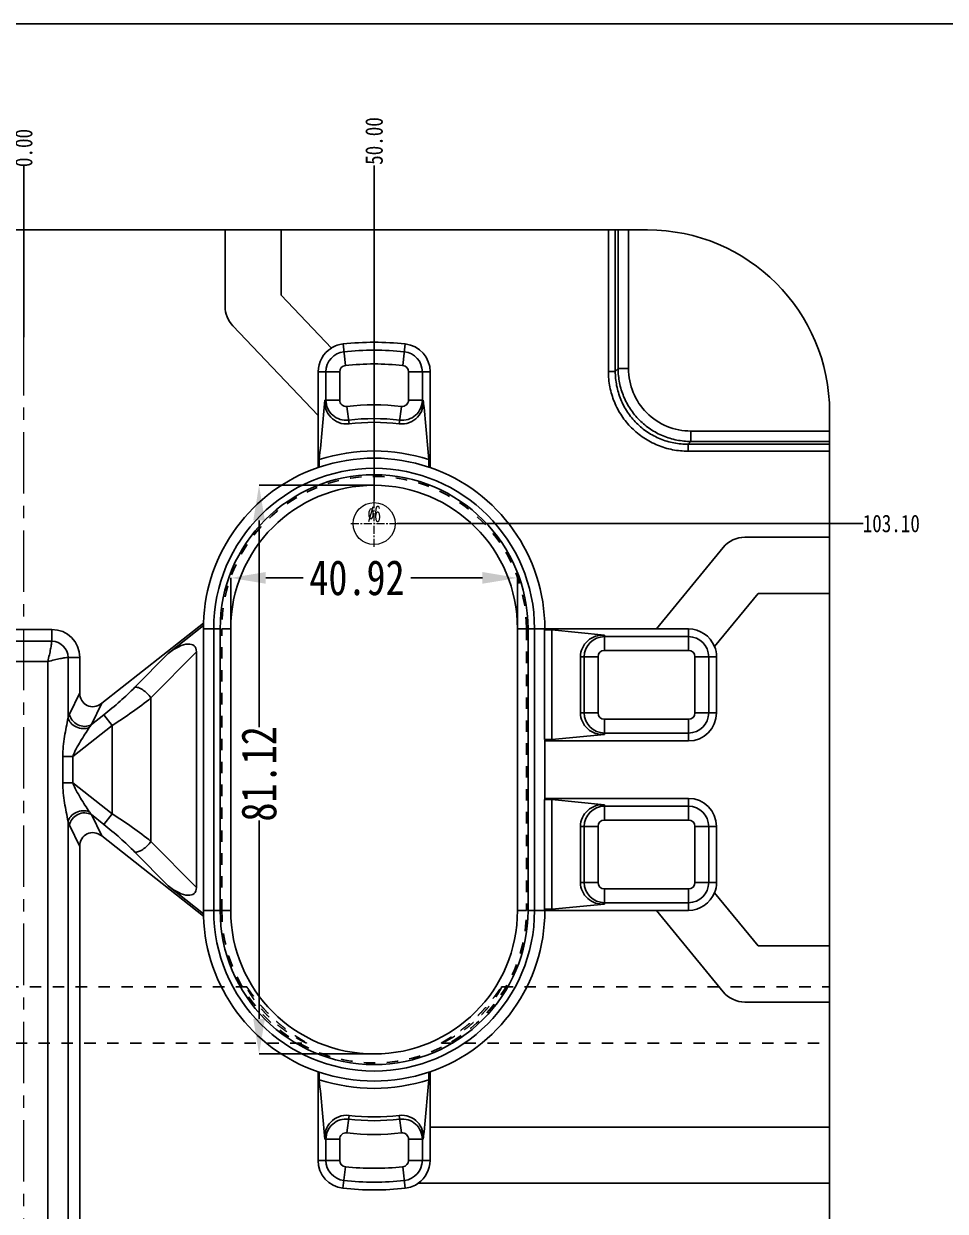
# Model space of a CAD drawing. Header units: millimetres. Extents: x 780 to 4422, y -1506 to 1268.
# Drawn here: x 1958.3 to 2089.8, y -546.6 to -377.2 of the extents above; entities that cross this region are included whole.
import ezdxf

# ---------------------------------------------------------------- set-up
doc = ezdxf.new("R2010")
doc.units = ezdxf.units.MM
doc.header["$LTSCALE"] = 16.335
doc.header["$PDMODE"] = 3
doc.header["$PDSIZE"] = 0.3125
doc.linetypes.add('CENTER', pattern=[0.6, 0.375, -0.075, 0.075, -0.075])
doc.linetypes.add('HIDDEN', pattern=[0.2, 0.1, -0.1])
doc.layers.get('0').update_dxf_attribs({"linetype": 'CONTINUOUS'})
doc.layers.get('Defpoints').update_dxf_attribs({"linetype": 'CONTINUOUS'})
for name, color, linetype, lineweight in [('center', 1, 'CENTER', 9), ('dim', 82, 'CONTINUOUS', 9), ('insert', 85, 'CONTINUOUS', 20)]:
    doc.layers.add(name, color=color, linetype=linetype, lineweight=lineweight)
doc.layers.add('DEFAULT_2', color=8, linetype='HIDDEN')
doc.styles.get("Standard").update_dxf_attribs({"font": 'txt', "width": 0.8})
doc.styles.add('TXT05', font='txt.shx', dxfattribs={"width": 0.5, "bigfont": 'gbcbig.shx'})
doc.dimstyles.get("Standard").update_dxf_attribs({"dimtxt": 0.15625, "dimasz": 0.1875, "dimexe": 0.125, "dimexo": 0.0625, "dimtad": 0, "dimtih": 1, "dimtoh": 1, "dimdsep": 46, "dimtxsty": 'Standard', "dimcen": 0.09, "dimadec": 0, "dimazin": 0, "dimtp": 0.01, "dimtm": 0.01, "dimtfac": 1, "dimtofl": 0, "dimtmove": 0, "dimatfit": 3, "dimfxl": 0, "dimtolj": 1, "dimarcsym": 0})

# ---------------------------------------------------------------- blocks, each defined once
blk = doc.blocks.new('csk_6')
at = {"layer": 'insert', "color": 1, "linetype": 'CENTER', "ltscale": 0.186593}
for p, q in [((0, -3.3), (0, 3.3)), ((-3.3, 0), (3.3, 0))]:
    blk.add_line(p, q, dxfattribs=at)
at = {"layer": 'insert'}
blk.add_circle((0, 0), 3, dxfattribs=at)
at = {"layer": 'insert', "color": 6, "style": 'TXT05', "width": 0.5}
blk.add_text('%%c6', height=2.16, dxfattribs=at).set_placement((-0.9, 0.3))
blk = doc.blocks.new('*D283')
at = {"layer": 'Defpoints', "color": 0}
for p in [(2011.56, -448.54), (2078.06, -448.54), (1958.26, -551.64)]:
    blk.add_point(p, dxfattribs=at)
at = {"layer": 'dim', "color": 4, "lineweight": -2}
blk.add_line((2011.56, -448.54), (2078.06, -448.54), dxfattribs=at)
at = {"layer": 'dim', "color": 6, "insert": (2082.06, -448.54), "char_height": 2.5, "attachment_point": 5}
blk.add_mtext('\\A1;103.10', dxfattribs=at)
blk = doc.blocks.new('*D285')
at = {"layer": 'Defpoints', "color": 0}
for p in [(1958.26, -397.46), (1958.26, -421.95), (1958.26, -551.64)]:
    blk.add_point(p, dxfattribs=at)
at = {"layer": 'dim', "color": 4, "lineweight": -2}
blk.add_line((1958.26, -421.95), (1958.26, -397.46), dxfattribs=at)
at = {"layer": 'dim', "color": 6, "insert": (1958.26, -394.96), "char_height": 2.5, "attachment_point": 5, "rotation": 90}
blk.add_mtext('\\A1;0.00', dxfattribs=at)
blk = doc.blocks.new('*D286')
at = {"layer": 'Defpoints', "color": 0}
for p in [(2008.26, -397.46), (2008.26, -445.24), (1958.26, -551.64)]:
    blk.add_point(p, dxfattribs=at)
at = {"layer": 'dim', "color": 4, "lineweight": -2}
blk.add_line((2008.26, -445.24), (2008.26, -397.46), dxfattribs=at)
at = {"layer": 'dim', "color": 6, "insert": (2008.26, -393.96), "char_height": 2.5, "attachment_point": 5, "rotation": 90}
blk.add_mtext('\\A1;50.00', dxfattribs=at)
blk = doc.blocks.new('*D333')
at = {"color": 4, "lineweight": -2}
for p, q in [((1987.79, -465.21), (1987.79, -456.29)), ((1992.79, -456.29), (1998.15, -456.29)), ((2023.72, -456.29), (2013.48, -456.29)), ((2028.72, -465.21), (2028.72, -456.29))]:
    blk.add_line(p, q, dxfattribs=at)
at = {"color": 4}
for points in [[(1992.79, -455.45), (1992.79, -457.12), (1987.79, -456.29)], [(2023.72, -455.45), (2023.72, -457.12), (2028.72, -456.29)]]:
    blk.add_solid(points, dxfattribs=at)
at = {"layer": 'Defpoints', "color": 0}
for p in [(1987.79, -456.29), (1987.79, -465.21), (2028.72, -465.21)]:
    blk.add_point(p, dxfattribs=at)
at = {"color": 6, "insert": (2005.81, -456.29), "char_height": 5, "attachment_point": 5}
blk.add_mtext('\\A1;40.92', dxfattribs=at)
blk = doc.blocks.new('*D334')
at = {"color": 4, "lineweight": -2}
for p, q in [((2008.26, -443.08), (1991.84, -443.08)), ((1991.84, -448.08), (1991.84, -477.59)), ((1991.84, -519.21), (1991.84, -490.92)), ((2008.26, -524.21), (1991.84, -524.21))]:
    blk.add_line(p, q, dxfattribs=at)
at = {"color": 4}
for points in [[(1991.01, -448.08), (1992.67, -448.08), (1991.84, -443.08)], [(1991.01, -519.21), (1992.67, -519.21), (1991.84, -524.21)]]:
    blk.add_solid(points, dxfattribs=at)
at = {"layer": 'Defpoints', "color": 0}
for p in [(2008.26, -443.08), (1991.84, -524.21), (2008.26, -524.21)]:
    blk.add_point(p, dxfattribs=at)
at = {"color": 6, "insert": (1991.84, -484.25), "char_height": 5, "attachment_point": 5, "rotation": 90}
blk.add_mtext('\\A1;81.12', dxfattribs=at)

msp = doc.modelspace()

# ---------------------------------------------------------------- linework, layer by layer
at = {"color": 7, "linetype": 'Continuous'}
for p, q in [((1869.256, -406.644), (2047.256, -406.644)), ((1986.987, -406.644), (1986.987, -417.558)), ((1994.987, -406.644), (1994.987, -415.957)), ((2041.684, -406.644), (2041.684, -426.828)), ((2042.675, -406.644), (2042.675, -426.828)), ((2043.075, -406.644), (2043.075, -426.427)), ((2044.56, -406.644), (2044.56, -426.427)), ((2002.177, -423.5), (1994.987, -415.957)), ((1988.091, -420.317), (2000.274, -433.099)), ((2004.157, -425.99), (2003.822, -422.92)), ((2012.69, -422.92), (2012.355, -425.99)), ((2000.274, -426.896), (2000.274, -433.099)), ((2000.274, -426.896), (2003.345, -426.896)), ((2001.375, -430.923), (2001.375, -426.896)), ((2003.345, -430.923), (2003.345, -426.896)), ((2013.167, -426.896), (2013.167, -430.923)), ((2013.167, -426.896), (2016.256, -426.896)), ((2015.137, -426.896), (2015.137, -430.923)), ((2016.256, -440.529), (2016.256, -426.896)), ((2041.684, -426.828), (2042.675, -426.828)), ((2043.075, -426.427), (2042.675, -426.828)), ((2044.56, -426.427), (2043.075, -426.427)), ((2001.239, -430.923), (2003.345, -430.923)), ((2004.672, -434.309), (2004.367, -431.827)), ((2011.841, -434.309), (2012.145, -431.827)), ((2013.167, -430.923), (2015.274, -430.923)), ((2000.256, -433.08), (2000.256, -440.529)), ((2073.256, -670.644), (2073.256, -432.644)), ((2053.473, -435.34), (2053.473, -436.825)), ((2053.473, -435.34), (2073.256, -435.34)), ((2053.473, -436.825), (2053.072, -437.225)), ((2053.473, -436.825), (2073.256, -436.825)), ((2053.072, -438.216), (2053.072, -437.225)), ((2053.072, -437.225), (2073.256, -437.225)), ((2053.072, -438.216), (2073.256, -438.216)), ((2000.433, -439.415), (2000.433, -440.5)), ((2016.08, -440.5), (2016.08, -439.415)), ((2073.256, -450.492), (2061.164, -450.492)), ((2058.071, -451.956), (2048.558, -463.561)), ((2056.829, -466.09), (2063.057, -458.492)), ((2073.256, -458.492), (2063.057, -458.492)), ((1962.256, -463.644), (1954.256, -463.644)), ((1962.256, -463.644), (1962.256, -465.325)), ((1969.383, -474.181), (1983.904, -462.746)), ((1978.867, -467.054), (1983.925, -463.071)), ((1983.92, -463.544), (1983.92, -503.744)), ((1986.283, -463.544), (1983.92, -463.544)), ((1985.365, -503.744), (1985.365, -463.544)), ((1986.283, -463.544), (1986.283, -503.744)), ((2030.23, -503.744), (2030.23, -463.544)), ((2048.572, -463.544), (2030.23, -463.544)), ((2031.148, -463.544), (2031.148, -503.744)), ((2032.592, -463.72), (2032.592, -479.367)), ((2033.621, -463.72), (2032.592, -463.72)), ((2033.621, -479.367), (2033.621, -463.72)), ((2033.621, -463.72), (2041.121, -464.476)), ((2053.121, -463.561), (2048.558, -463.561)), ((2053.121, -466.633), (2053.121, -463.561)), ((1954.256, -465.325), (1962.256, -465.325)), ((2041.121, -464.476), (2041.121, -466.633)), ((2041.121, -464.663), (2053.121, -464.663)), ((1978.867, -467.054), (1974.106, -471.886)), ((1982.891, -466.826), (1976.41, -473.404)), ((1982.891, -466.826), (1982.891, -500.461)), ((2037.71, -475.544), (2037.71, -467.544)), ((2037.71, -467.544), (2040.21, -467.544)), ((2038.241, -475.544), (2038.241, -467.544)), ((2040.21, -475.544), (2040.21, -467.544)), ((2041.121, -466.633), (2053.121, -466.633)), ((2054.033, -467.544), (2054.033, -475.544)), ((2054.033, -467.544), (2057.121, -467.544)), ((2056.002, -467.544), (2056.002, -475.544)), ((2057.121, -475.544), (2057.121, -467.544)), ((1954.836, -468.223), (1961.677, -468.223)), ((1961.677, -596.073), (1961.677, -468.223)), ((1964.574, -467.644), (1964.574, -476.238)), ((1966.256, -467.644), (1964.574, -467.644)), ((1966.256, -472.663), (1966.256, -467.644)), ((1964.778, -475.71), (1966.256, -472.663)), ((1967.905, -477.227), (1969.383, -474.181)), ((1976.41, -473.404), (1976.41, -493.884)), ((1969.668, -475.839), (1967.905, -477.227)), ((1969.668, -475.839), (1970.863, -477.356)), ((2037.71, -475.544), (2040.21, -475.544)), ((2054.033, -475.544), (2057.121, -475.544)), ((1970.863, -477.356), (1965.247, -481.779)), ((1970.863, -477.356), (1970.863, -489.931)), ((2041.121, -478.612), (2041.121, -476.455)), ((2053.121, -476.455), (2041.121, -476.455)), ((2053.121, -479.544), (2053.121, -476.455)), ((2032.592, -479.367), (2033.621, -479.367)), ((2033.621, -479.367), (2041.121, -478.612)), ((2053.121, -478.425), (2041.121, -478.425)), ((2032.621, -479.544), (2032.621, -487.744)), ((2032.621, -479.544), (2053.121, -479.544)), ((1963.819, -485.508), (1963.819, -481.779)), ((1963.819, -481.779), (1965.247, -481.779)), ((1965.247, -485.508), (1965.247, -481.779)), ((1963.819, -485.508), (1965.247, -485.508)), ((1965.247, -485.508), (1970.863, -489.931)), ((2053.121, -487.744), (2032.621, -487.744)), ((2053.121, -490.833), (2053.121, -487.744)), ((2032.592, -487.92), (2032.592, -503.567)), ((2033.621, -487.92), (2032.592, -487.92)), ((2033.621, -503.567), (2033.621, -487.92)), ((2033.621, -487.92), (2041.121, -488.676)), ((2041.121, -490.833), (2041.121, -488.676)), ((2041.121, -488.863), (2053.121, -488.863)), ((1964.574, -491.05), (1964.574, -596.073)), ((1969.383, -493.106), (1967.905, -490.06)), ((1967.905, -490.06), (1969.668, -491.449)), ((1969.668, -491.449), (1970.863, -489.931)), ((2041.121, -490.833), (2053.121, -490.833)), ((1966.256, -494.624), (1964.778, -491.578)), ((2037.71, -499.744), (2037.71, -491.744)), ((2037.71, -491.744), (2040.21, -491.744)), ((2038.241, -499.744), (2038.241, -491.744)), ((2040.21, -499.744), (2040.21, -491.744)), ((2054.033, -491.744), (2054.033, -499.744)), ((2054.033, -491.744), (2057.121, -491.744)), ((2056.002, -491.744), (2056.002, -499.744)), ((2057.121, -499.744), (2057.121, -491.744)), ((1966.256, -598.663), (1966.256, -494.624)), ((1983.904, -504.541), (1969.383, -493.106)), ((1976.41, -493.884), (1982.891, -500.461)), ((1974.106, -495.402), (1978.867, -500.234)), ((2037.71, -499.744), (2040.21, -499.744)), ((2054.033, -499.744), (2057.121, -499.744)), ((1983.925, -504.217), (1978.867, -500.234)), ((2041.121, -502.812), (2041.121, -500.655)), ((2053.121, -500.655), (2041.121, -500.655)), ((2053.121, -503.726), (2053.121, -500.655)), ((2063.057, -508.796), (2056.829, -501.197)), ((2033.621, -503.567), (2041.121, -502.812)), ((2053.121, -502.625), (2041.121, -502.625)), ((1983.92, -503.744), (1986.283, -503.744)), ((2030.23, -503.744), (2048.572, -503.744)), ((2032.592, -503.567), (2033.621, -503.567)), ((2048.558, -503.726), (2053.121, -503.726)), ((2058.071, -515.332), (2048.558, -503.726)), ((2073.256, -508.796), (2063.057, -508.796)), ((2073.256, -516.796), (2061.164, -516.796)), ((2000.256, -526.758), (2000.256, -539.385)), ((2000.433, -526.788), (2000.433, -527.872)), ((2016.08, -527.872), (2016.08, -526.788)), ((2016.256, -534.644), (2016.256, -526.758)), ((2004.367, -535.46), (2004.672, -532.978)), ((2012.145, -535.46), (2011.841, -532.978)), ((2016.239, -539.385), (2016.239, -534.644)), ((2073.256, -534.644), (2016.239, -534.644)), ((2001.239, -536.364), (2003.345, -536.364)), ((2001.375, -539.385), (2001.375, -536.364)), ((2003.345, -539.385), (2003.345, -536.364)), ((2013.167, -536.364), (2013.167, -539.385)), ((2013.167, -536.364), (2015.274, -536.364)), ((2015.137, -536.364), (2015.137, -539.385)), ((2000.256, -539.385), (2003.345, -539.385)), ((2003.81, -543.36), (2004.155, -540.291)), ((2012.358, -540.291), (2012.702, -543.36)), ((2013.167, -539.385), (2016.239, -539.385)), ((2014.545, -542.644), (2073.256, -542.644))]:
    msp.add_line(p, q, dxfattribs=at)
at = {"color": 2, "linetype": 'Continuous'}
for p, q in [((1987.795, -463.544), (1987.795, -503.744)), ((2028.718, -503.744), (2028.718, -463.544))]:
    msp.add_line(p, q, dxfattribs=at)
msp.add_lwpolyline([(1799.657, -377.234), (2208.081, -377.234), (2208.081, -810.894), (1799.657, -810.894)], close=True)
at = {"color": 7, "linetype": 'Continuous'}
for centre, radius, start, end in [((2047.256, -432.644), 26, 0, 90), ((1990.987, -417.558), 4, 180, 223.62517), ((2004.256, -426.896), 3.982, 121.48043, 180), ((2004.256, -426.896), 4, 96.22907, 121.53477), ((2008.256, -463.544), 40.865, 83.77093, 96.22907), ((2012.256, -426.896), 4, 0, 83.77093), ((2004.256, -426.896), 2.881, 96.22907, 180), ((2008.256, -463.544), 39.746, 83.77093, 96.22907), ((2012.256, -426.896), 2.881, 0, 83.77093), ((2004.256, -426.896), 0.911, 96.22907, 180), ((2008.256, -463.544), 37.776, 83.77093, 96.22907), ((2012.256, -426.896), 0.911, 0, 83.77093), ((4652.192, -686.887), 2663.282, 174.484884, 174.668405), ((2004.256, -430.923), 2.881, 180, 276.99079), ((2004.256, -430.923), 0.911, 180, 276.99079), ((2008.256, -463.544), 31.954, 83.00921, 96.99079), ((2012.256, -430.923), 2.881, 263.00921, 0), ((2012.256, -430.923), 0.911, 263.00921, 0), ((-635.68, -686.887), 2663.282, 5.331595, 5.515116), ((2008.256, -463.544), 29.984, 83.00921, 96.99079), ((2008.256, -463.544), 29.453, 83.00921, 96.99079), ((2008.256, -463.544), 25.365, 72.03459, 107.96541), ((2008.256, -463.544), 24.336, 71.24704, 108.75296), ((2008.256, -463.544), 24.365, 109.16798, 178.12362), ((2008.256, -463.544), 22.892, 0, 180), ((2008.256, -463.544), 21.973, 0, 180), ((2008.256, -463.544), 24.365, 0, 70.83202), ((2061.164, -454.492), 4, 90, 140.65841), ((1962.256, -467.644), 4, 0, 90), ((2008.256, -463.544), 24.336, 178.886, 180), ((2053.121, -467.544), 3.982, 21.40892, 90), ((1962.256, -467.644), 2.318, 0, 90), ((2041.121, -467.544), 2.881, 90, 180), ((2053.121, -467.544), 2.881, 0, 90), ((2041.121, -467.544), 0.911, 90, 180), ((2053.121, -467.544), 0.911, 0, 90), ((2053.121, -467.544), 4, 0, 21.55027), ((2041.121, -475.544), 2.881, 180, 270), ((2041.121, -475.544), 0.911, 180, 270), ((2053.121, -475.544), 4, 270, 0), ((2053.121, -475.544), 2.881, 270, 0), ((2053.121, -475.544), 0.911, 270, 0), ((2053.121, -491.744), 4, 0, 90), ((2041.121, -491.744), 2.881, 90, 180), ((2053.121, -491.744), 2.881, 0, 90), ((2041.121, -491.744), 0.911, 90, 180), ((2053.121, -491.744), 0.911, 0, 90), ((2041.121, -499.744), 2.881, 180, 270), ((2041.121, -499.744), 0.911, 180, 270), ((2053.121, -499.744), 2.881, 270, 0), ((2053.121, -499.744), 0.911, 270, 0), ((2053.121, -499.744), 4, 338.44973, 0), ((2053.121, -499.744), 3.982, 270, 338.59108), ((2008.256, -503.744), 24.365, 181.87638, 250.83202), ((2008.256, -503.744), 24.336, 180, 181.114), ((2008.256, -503.744), 22.892, 180, 0), ((2008.256, -503.744), 21.973, 180, 0), ((2008.256, -503.744), 24.365, 289.16798, 0), ((2061.164, -512.796), 4, 219.34159, 270), ((2008.256, -503.744), 24.336, 251.24704, 288.75296), ((2008.256, -503.744), 25.365, 252.03459, 287.96541), ((4652.192, -280.401), 2663.282, 185.331595, 185.515116), ((-635.68, -280.401), 2663.282, 354.484884, 354.668405), ((2004.256, -536.364), 2.881, 83.00921, 180), ((2008.256, -503.744), 29.984, 263.00921, 276.99079), ((2008.256, -503.744), 29.453, 263.00921, 276.99079), ((2012.256, -536.364), 2.881, 0, 96.99079), ((2004.256, -536.364), 0.911, 83.00921, 180), ((2008.256, -503.744), 31.954, 263.00921, 276.99079), ((2012.256, -536.364), 0.911, 0, 96.99079), ((2004.256, -539.385), 4, 180, 263.59653), ((2004.256, -539.385), 2.881, 180, 263.59653), ((2004.256, -539.385), 0.911, 180, 263.59653), ((2008.256, -503.744), 36.776, 263.59653, 276.40347), ((2012.256, -539.385), 0.911, 276.40347, 0), ((2012.256, -539.385), 2.881, 276.40347, 0), ((2012.256, -539.385), 3.982, 305.08722, 0), ((2008.256, -503.744), 39.865, 263.59653, 276.40347), ((2008.256, -503.744), 38.746, 263.59653, 276.40347), ((2012.256, -539.385), 4, 276.40347, 305.44517)]:
    msp.add_arc(centre, radius, start, end, dxfattribs=at)
at = {"color": 2, "linetype": 'Continuous'}
for centre, start, end in [((2008.256, -463.544), 0, 180), ((2008.256, -503.744), 180, 0)]:
    msp.add_arc(centre, 20.461, start, end, dxfattribs=at)
at = {"color": 7, "linetype": 'Continuous'}
for centre, major_axis, ratio, start_param, end_param in [((2015.536, -463.544), (17.085, 0), 0.176327, -0.0585643, 0), ((1979.286, -469.36), (3.312, 3.361), 0.4238115, -0.406195, 1.2810064), ((2040.809, -467.544), (3.099, 0), 0.9949109, 1.469867, 3.1415927), ((1968.327, -472.378), (1.025, 2.111), 0.8523139, 2.0884528, 4.1947325), ((2040.809, -475.544), (3.099, 0), 0.9949109, -3.1415927, -1.4698668), ((2015.536, -479.544), (17.085, 0), 0.176327, 0, 0.0585643), ((2015.536, -487.744), (17.085, 0), 0.176327, -0.0585643, 0), ((2040.809, -491.744), (3.099, 0), 0.9949109, 1.4698668, 3.1415927), ((1968.327, -494.91), (-1.025, 2.111), 0.8523139, -1.0531399, 1.0531399), ((2040.809, -499.744), (3.099, 0), 0.9949109, -3.1415927, -1.4698668), ((1979.286, -497.928), (-3.312, 3.361), 0.4238115, -4.422599, -2.7353976), ((2015.536, -503.744), (17.085, 0), 0.176327, 0, 0.0585643)]:
    msp.add_ellipse(centre, major_axis=major_axis, ratio=ratio, start_param=start_param, end_param=end_param, dxfattribs=at)
for points, knots in [([(2041.684, -426.828), (2041.684, -427.573), (2041.829, -429.068), (2042.475, -431.222), (2043.531, -433.209), (2044.957, -434.949), (2046.697, -436.373), (2048.683, -437.426), (2050.835, -438.072), (2052.328, -438.216), (2053.072, -438.216)], [0, 0, 0, 0, 0.1250853, 0.2501923, 0.3752364, 0.5002423, 0.6252002, 0.7501271, 0.8750446, 1, 1, 1, 1]), ([(2042.675, -426.828), (2042.673, -427.509), (2042.803, -428.874), (2043.39, -430.844), (2044.353, -432.661), (2045.655, -434.251), (2047.245, -435.551), (2049.061, -436.512), (2051.028, -437.098), (2052.392, -437.227), (2053.072, -437.225)], [0, 0, 0, 0, 0.1250812, 0.2501881, 0.3752342, 0.5002433, 0.6252042, 0.7501325, 0.8750488, 1, 1, 1, 1]), ([(2043.075, -426.427), (2043.077, -427.107), (2043.212, -428.469), (2043.806, -430.432), (2044.772, -432.242), (2046.073, -433.828), (2047.659, -435.128), (2049.469, -436.094), (2051.431, -436.688), (2052.793, -436.823), (2053.473, -436.825)], [0, 0, 0, 0, 0.1249947, 0.2500208, 0.3750159, 0.500031, 0.6250316, 0.7499954, 0.8749999, 1, 1, 1, 1]), ([(2044.56, -426.427), (2044.56, -427.588), (2045.016, -429.934), (2046.995, -432.905), (2049.966, -434.884), (2052.312, -435.34), (2053.473, -435.34)], [0, 0, 0, 0, 0.2500522, 0.500031, 0.7499637, 1, 1, 1, 1]), ([(2004.672, -434.309), (2004.184, -434.369), (2003.192, -434.247), (2002.002, -433.437), (2001.299, -432.254), (2001.197, -431.356), (2001.239, -430.923)], [0, 0, 0, 0, 0.2686767, 0.5217542, 0.7621899, 1, 1, 1, 1]), ([(2011.841, -434.309), (2012.328, -434.369), (2013.32, -434.247), (2014.51, -433.437), (2015.214, -432.254), (2015.315, -431.356), (2015.274, -430.923)], [0, 0, 0, 0, 0.2686766, 0.521754, 0.7621898, 1, 1, 1, 1]), ([(2000.433, -440.5), (2000.388, -440.499), (2000.328, -440.507), (2000.271, -440.524), (2000.256, -440.529)], [0, 0, 0, 0, 0.7433342, 1, 1, 1, 1]), ([(2016.256, -440.529), (2016.242, -440.524), (2016.185, -440.507), (2016.124, -440.499), (2016.08, -440.5)], [0, 0, 0, 0, 0.2566658, 1, 1, 1, 1]), ([(1983.904, -462.746), (1983.903, -462.774), (1983.902, -462.883), (1983.911, -462.992), (1983.925, -463.071)], [0, 0, 0, 0, 0.2624912, 1, 1, 1, 1]), ([(1962.256, -465.325), (1962.252, -465.463), (1962.205, -465.827), (1962.082, -466.475), (1961.911, -467.307), (1961.766, -467.91), (1961.676, -468.223)], [0, 0, 0, 0, 0.1394483, 0.3715081, 0.6690988, 1, 1, 1, 1]), ([(1961.677, -468.224), (1961.99, -468.134), (1962.593, -467.99), (1963.424, -467.816), (1964.073, -467.699), (1964.437, -467.645), (1964.574, -467.644)], [0, 0, 0, 0, 0.3309073, 0.6285146, 0.8605522, 1, 1, 1, 1]), ([(1974.106, -471.886), (1973.427, -472.574), (1971.985, -473.936), (1970.466, -475.21), (1969.668, -475.839)], [0, 0, 0, 0, 0.4876871, 1, 1, 1, 1]), ([(1974.106, -471.886), (1974.181, -471.872), (1974.355, -471.875), (1974.749, -471.974), (1975.284, -472.265), (1975.891, -472.762), (1976.252, -473.179), (1976.41, -473.404)], [0, 0, 0, 0, 0.0807313, 0.1792387, 0.4245789, 0.7115073, 1, 1, 1, 1]), ([(1976.41, -473.404), (1975.555, -474.098), (1973.74, -475.468), (1971.853, -476.733), (1970.863, -477.356)], [0, 0, 0, 0, 0.4852887, 1, 1, 1, 1]), ([(1964.574, -476.238), (1964.59, -476.189), (1964.649, -476.009), (1964.718, -475.833), (1964.778, -475.71)], [0, 0, 0, 0, 0.2719797, 1, 1, 1, 1]), ([(1964.778, -475.71), (1964.822, -476.029), (1965.113, -476.667), (1965.933, -477.31), (1966.945, -477.557), (1967.627, -477.39), (1967.905, -477.227)], [0, 0, 0, 0, 0.2419415, 0.5, 0.7580585, 1, 1, 1, 1]), ([(1963.819, -481.779), (1963.819, -481.295), (1963.881, -480.333), (1964.137, -478.484), (1964.402, -477.126), (1964.574, -476.239)], [0, 0, 0, 0, 0.2591928, 0.5155732, 1, 1, 1, 1]), ([(1964.574, -476.237), (1964.633, -476.511), (1964.948, -477.057), (1965.728, -477.597), (1966.671, -477.839), (1967.327, -477.755), (1967.612, -477.641)], [0, 0, 0, 0, 0.2268229, 0.484101, 0.7510302, 1, 1, 1, 1]), ([(1965.247, -481.779), (1965.384, -481.392), (1965.738, -480.651), (1966.349, -479.6), (1966.982, -478.603), (1967.407, -477.956), (1967.612, -477.642)], [0, 0, 0, 0, 0.258204, 0.5136454, 0.7639341, 1, 1, 1, 1]), ([(1967.612, -477.642), (1967.636, -477.605), (1967.729, -477.464), (1967.828, -477.326), (1967.905, -477.227)], [0, 0, 0, 0, 0.2600979, 1, 1, 1, 1]), ([(1964.574, -491.05), (1964.404, -490.162), (1964.136, -488.805), (1963.882, -486.955), (1963.819, -485.992), (1963.819, -485.508)], [0, 0, 0, 0, 0.484405, 0.7408441, 1, 1, 1, 1]), ([(1967.612, -489.646), (1967.407, -489.331), (1966.982, -488.685), (1966.349, -487.687), (1965.738, -486.637), (1965.384, -485.896), (1965.247, -485.508)], [0, 0, 0, 0, 0.2359908, 0.4863676, 0.7418753, 1, 1, 1, 1]), ([(1964.575, -491.05), (1964.633, -490.776), (1964.948, -490.231), (1965.728, -489.691), (1966.671, -489.448), (1967.327, -489.532), (1967.612, -489.646)], [0, 0, 0, 0, 0.2268009, 0.4840912, 0.7510336, 1, 1, 1, 1]), ([(1964.778, -491.578), (1964.759, -491.539), (1964.681, -491.368), (1964.618, -491.189), (1964.574, -491.05)], [0, 0, 0, 0, 0.2272706, 1, 1, 1, 1]), ([(1964.778, -491.578), (1964.822, -491.259), (1965.113, -490.62), (1965.933, -489.977), (1966.945, -489.731), (1967.627, -489.897), (1967.905, -490.06)], [0, 0, 0, 0, 0.2419407, 0.4999996, 0.7580587, 1, 1, 1, 1]), ([(1967.905, -490.06), (1967.88, -490.028), (1967.778, -489.894), (1967.682, -489.754), (1967.612, -489.646)], [0, 0, 0, 0, 0.2390131, 1, 1, 1, 1]), ([(1970.863, -489.931), (1971.852, -490.554), (1973.74, -491.82), (1975.555, -493.189), (1976.41, -493.884)], [0, 0, 0, 0, 0.5146219, 1, 1, 1, 1]), ([(1969.668, -491.449), (1970.466, -492.077), (1971.985, -493.351), (1973.427, -494.713), (1974.106, -495.402)], [0, 0, 0, 0, 0.5122364, 1, 1, 1, 1]), ([(1974.106, -495.402), (1974.181, -495.415), (1974.355, -495.413), (1974.749, -495.313), (1975.284, -495.023), (1975.891, -494.526), (1976.252, -494.109), (1976.41, -493.884)], [0, 0, 0, 0, 0.0807313, 0.1792387, 0.4245789, 0.7115073, 1, 1, 1, 1]), ([(1983.925, -504.217), (1983.921, -504.242), (1983.905, -504.35), (1983.902, -504.459), (1983.904, -504.541)], [0, 0, 0, 0, 0.2383963, 1, 1, 1, 1]), ([(2000.256, -526.758), (2000.271, -526.763), (2000.328, -526.78), (2000.388, -526.788), (2000.433, -526.788)], [0, 0, 0, 0, 0.2566658, 1, 1, 1, 1]), ([(2016.08, -526.788), (2016.124, -526.788), (2016.185, -526.78), (2016.242, -526.763), (2016.256, -526.758)], [0, 0, 0, 0, 0.7433342, 1, 1, 1, 1]), ([(2004.672, -532.978), (2004.184, -532.918), (2003.192, -533.04), (2002.002, -533.851), (2001.299, -535.033), (2001.197, -535.932), (2001.239, -536.364)], [0, 0, 0, 0, 0.2686766, 0.521754, 0.7621898, 1, 1, 1, 1]), ([(2011.841, -532.978), (2012.328, -532.918), (2013.32, -533.04), (2014.51, -533.851), (2015.214, -535.033), (2015.315, -535.932), (2015.274, -536.364)], [0, 0, 0, 0, 0.2686767, 0.5217542, 0.7621899, 1, 1, 1, 1])]:
    msp.add_open_spline(points, degree=3, knots=knots, dxfattribs=at)
at = {"layer": 'center', "color": 1, "linetype": 'CENTER', "ltscale": 1.430548}
msp.add_line((1958.256, -696.644), (1958.256, -406.644), dxfattribs=at)
at = {"layer": 'DEFAULT_2', "color": 8, "linetype": 'HIDDEN'}
for p, q in [((1986.522, -503.744), (1986.522, -463.544)), ((1987.795, -463.544), (1986.522, -463.544)), ((2028.718, -463.544), (2029.991, -463.544)), ((2029.991, -463.544), (2029.991, -503.744)), ((1987.795, -503.744), (1986.522, -503.744)), ((2028.718, -503.744), (2029.991, -503.744)), ((1926.452, -514.644), (1990.06, -514.644)), ((2026.452, -514.644), (2073.256, -514.644)), ((1917.884, -522.644), (1998.629, -522.644)), ((2017.884, -522.644), (2073.256, -522.644))]:
    msp.add_line(p, q, dxfattribs=at)
for centre, start, end in [((2008.256, -463.544), 0, 180), ((2008.256, -503.744), 180, 0)]:
    msp.add_arc(centre, 21.735, start, end, dxfattribs=at)
for points, knots in [([(1998.629, -522.644), (1998.617, -522.644), (1998.585, -522.633), (1998.526, -522.612), (1998.443, -522.577), (1998.296, -522.512), (1998.079, -522.409), (1997.788, -522.262), (1997.469, -522.091), (1997.007, -521.83), (1996.405, -521.463), (1995.674, -520.969), (1994.935, -520.42), (1994.201, -519.818), (1993.484, -519.168), (1992.793, -518.477), (1992.143, -517.758), (1991.548, -517.03), (1991.104, -516.425), (1990.791, -515.964), (1990.59, -515.652), (1990.419, -515.371), (1990.278, -515.126), (1990.174, -514.935), (1990.098, -514.774), (1990.068, -514.712), (1990.05, -514.644), (1990.06, -514.644)], [0, 0, 0, 0, 0.0028823, 0.0082739, 0.0158615, 0.0253173, 0.0487124, 0.0763712, 0.1069521, 0.1396635, 0.2096044, 0.2838102, 0.3610929, 0.4407018, 0.5219644, 0.6040709, 0.6858529, 0.7653976, 0.8399228, 0.8740617, 0.9053597, 0.9331609, 0.9568037, 0.9757156, 0.9893834, 0.9974479, 1, 1, 1, 1]), ([(1990.06, -514.644), (1990.066, -514.644), (1990.08, -514.655), (1990.102, -514.677), (1990.134, -514.715), (1990.195, -514.791), (1990.29, -514.921), (1990.427, -515.112), (1990.595, -515.347), (1990.79, -515.618), (1991.012, -515.919), (1991.347, -516.362), (1991.81, -516.946), (1992.417, -517.656), (1993.073, -518.364), (1993.764, -519.05), (1994.479, -519.702), (1995.207, -520.312), (1995.937, -520.875), (1996.545, -521.307), (1997.021, -521.626), (1997.361, -521.846), (1997.685, -522.049), (1997.985, -522.231), (1998.214, -522.369), (1998.374, -522.465), (1998.459, -522.517), (1998.517, -522.553), (1998.552, -522.576), (1998.582, -522.595), (1998.605, -522.611), (1998.621, -522.625), (1998.63, -522.633), (1998.636, -522.643), (1998.631, -522.644), (1998.629, -522.644)], [0, 0, 0, 0, 0.0013797, 0.0041228, 0.0082685, 0.0137992, 0.0288907, 0.0489852, 0.0735309, 0.1019618, 0.1336806, 0.1680859, 0.2428344, 0.3225975, 0.4047161, 0.4873703, 0.5693641, 0.6498112, 0.7279541, 0.8028874, 0.8387298, 0.8731446, 0.9056671, 0.9356588, 0.9620126, 0.9733481, 0.9830308, 0.9871443, 0.9907155, 0.9937084, 0.9960979, 0.9978617, 0.9989855, 0.9995058, 1, 1, 1, 1]), ([(2017.884, -522.644), (2017.882, -522.644), (2017.876, -522.643), (2017.882, -522.633), (2017.891, -522.625), (2017.908, -522.611), (2017.931, -522.595), (2017.96, -522.576), (2017.996, -522.553), (2018.054, -522.517), (2018.139, -522.465), (2018.299, -522.369), (2018.528, -522.231), (2018.827, -522.049), (2019.151, -521.846), (2019.492, -521.626), (2019.968, -521.307), (2020.576, -520.875), (2021.306, -520.312), (2022.034, -519.702), (2022.748, -519.05), (2023.44, -518.364), (2024.096, -517.656), (2024.702, -516.946), (2025.166, -516.362), (2025.501, -515.919), (2025.722, -515.618), (2025.918, -515.347), (2026.085, -515.112), (2026.223, -514.921), (2026.318, -514.791), (2026.378, -514.715), (2026.41, -514.677), (2026.433, -514.655), (2026.447, -514.644), (2026.452, -514.644)], [0, 0, 0, 0, 0.0004941, 0.0010146, 0.0021387, 0.0039029, 0.0062925, 0.0092855, 0.0128563, 0.0169694, 0.0266518, 0.0379883, 0.0643455, 0.0943365, 0.1268593, 0.1612722, 0.1971137, 0.2720453, 0.350187, 0.430633, 0.5126249, 0.5952783, 0.6773957, 0.7571627, 0.8319132, 0.8663196, 0.8980389, 0.9264699, 0.9510153, 0.9711093, 0.9862004, 0.9917312, 0.995877, 0.9986203, 1, 1, 1, 1]), ([(2026.452, -514.644), (2026.462, -514.644), (2026.444, -514.712), (2026.414, -514.774), (2026.339, -514.935), (2026.234, -515.126), (2026.094, -515.371), (2025.923, -515.652), (2025.722, -515.964), (2025.408, -516.425), (2024.964, -517.03), (2024.37, -517.758), (2023.72, -518.477), (2023.029, -519.168), (2022.311, -519.818), (2021.577, -520.42), (2020.839, -520.969), (2020.107, -521.463), (2019.506, -521.83), (2019.043, -522.091), (2018.724, -522.262), (2018.434, -522.409), (2018.216, -522.512), (2018.069, -522.577), (2017.986, -522.612), (2017.927, -522.633), (2017.895, -522.644), (2017.884, -522.644)], [0, 0, 0, 0, 0.0025515, 0.0106149, 0.02428, 0.0431864, 0.0668262, 0.0946237, 0.125917, 0.1600541, 0.2345836, 0.314132, 0.3959188, 0.4780294, 0.559295, 0.6389064, 0.7161908, 0.7903982, 0.8603408, 0.8930499, 0.9236301, 0.9512872, 0.9746822, 0.9841383, 0.9917261, 0.9971177, 1, 1, 1, 1])]:
    msp.add_open_spline(points, degree=3, knots=knots, dxfattribs=at)

# ---------------------------------------------------------------- block references
at = {"layer": 'insert'}
msp.add_blockref('csk_6', (2008.256, -448.544), dxfattribs=at)

# ---------------------------------------------------------------- dimensions: what is measured, and where the dimension line sits
dim = msp.add_linear_dim(base=(1991.84, -524.205), p1=(2008.256, -443.082), p2=(2008.256, -524.205), angle=90, dimstyle='Standard', override={"dimtxt": 5, "dimasz": 5, "dimexe": 0, "dimexo": 0, "dimgap": 0, "dimtih": 0, "dimtoh": 0, "dimzin": 0, "dimcen": 0, "dimclrd": 4, "dimclre": 4, "dimclrt": 6, "dimadec": 2, "dimtp": 0, "dimtm": 0, "dimtzin": 0})
dim.commit()
dim.dimension.update_dxf_attribs({"geometry": '*D334', "text_midpoint": (1991.84, -484.254), "dimtype": 160})
dim = msp.add_linear_dim(base=(1987.795, -456.288), p1=(2028.718, -465.208), p2=(1987.795, -465.208), dimstyle='Standard', override={"dimtxt": 5, "dimasz": 5, "dimexe": 0, "dimexo": 0, "dimgap": 0, "dimtih": 0, "dimtoh": 0, "dimzin": 0, "dimcen": 0, "dimclrd": 4, "dimclre": 4, "dimclrt": 6, "dimadec": 2, "dimtp": 0, "dimtm": 0, "dimtzin": 0})
dim.commit()
dim.dimension.update_dxf_attribs({"geometry": '*D333', "text_midpoint": (2005.814, -456.288), "dimtype": 160})
at = {"layer": 'dim'}
for feature_location, offset, dtype, origin, picture, middle in [((2008.256, -445.244), (0, 47.784), 1, (1958.256, -551.644), '*D286', (2008.256, -393.96)), ((1958.25626463, -421.95433239), (0, 24.49476965), 1, (1958.25626463, -551.643705656), '*D285', (1958.25626463, -394.959562739)), ((2011.556, -448.544), (66.5, 0), 0, (1958.256, -551.644), '*D283', (2082.056, -448.544))]:
    dim = msp.add_ordinate_dim(feature_location=feature_location, offset=offset, dtype=dtype, origin=origin, dimstyle='Standard', override={"dimtxt": 2.5, "dimasz": 2, "dimexe": 0, "dimexo": 0, "dimgap": 0, "dimtih": 0, "dimtoh": 0, "dimzin": 0, "dimcen": 0, "dimclrd": 4, "dimclre": 4, "dimclrt": 6, "dimadec": 2, "dimtp": 0, "dimtm": 0, "dimtzin": 0}, dxfattribs=at)
    dim.commit()
    dim.dimension.update_dxf_attribs({"geometry": picture, "text_midpoint": middle})

doc.saveas('drawing.dxf')
